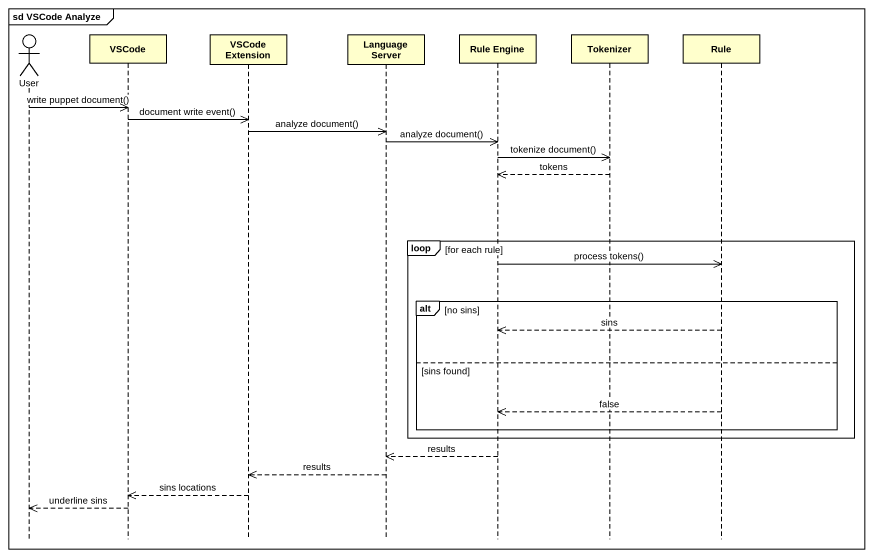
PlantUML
@startuml
mainframe sd VSCode Analyze
hide footbox
actor User
participant VSCode
participant "VSCode Extension" as VSCode_Extension
participant "Language Server" as Language_Server
participant "Rule Engine" as Rule_Engine
participant Tokenizer
participant Rule

User ->> VSCode : write puppet document()
VSCode ->> VSCode_Extension : document write event()
VSCode_Extension ->> Language_Server : analyze document()
Language_Server ->> Rule_Engine : analyze document()
Rule_Engine ->> Tokenizer : tokenize document()
Tokenizer -->> Rule_Engine : tokens
loop for each rule
  Rule_Engine ->> Rule : process tokens()
  alt no sins
    Rule -->> Rule_Engine : sins
  else sins found
    Rule -->> Rule_Engine : false
  end
end
Rule_Engine -->> Language_Server : results
Language_Server -->> VSCode_Extension : results
VSCode_Extension -->> VSCode : sins locations
VSCode -->> User : underline sins
@enduml
